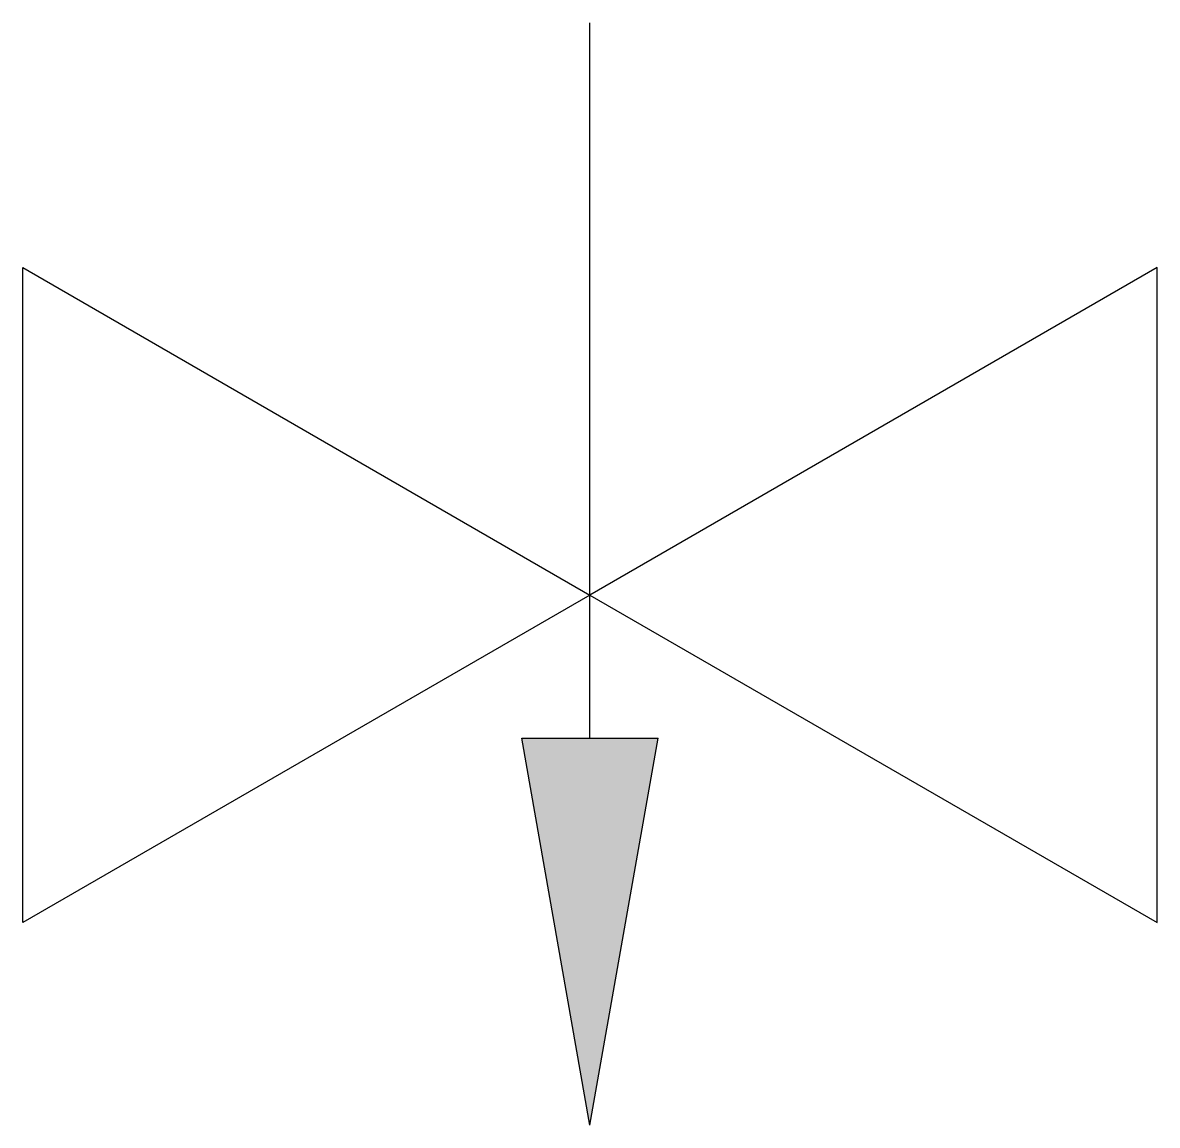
# Model space of a CAD drawing. Header units: millimetres. Extents: x -10129.821 to -10129.561, y 51.753 to 52.005.
import ezdxf

# ---------------------------------------------------------------- set-up
doc = ezdxf.new("R2010")
doc.units = ezdxf.units.MM
doc.header["$LTSCALE"] = 10
doc.layers.add('Tub_Válvulas', color=2, linetype='Continuous')

msp = doc.modelspace()

# ---------------------------------------------------------------- hatches: boundary and pattern name
at = {"layer": 'Tub_Válvulas'}
msp.add_hatch(color=1, dxfattribs=at).paths.add_polyline_path([(-10129.70662, 51.84125), (-10129.67537, 51.84125), (-10129.691, 51.75261)])

# ---------------------------------------------------------------- linework, layer by layer
for p, q in [((-10129.691, 51.84125), (-10129.691, 52.00506)), ((-10129.691, 51.75261), (-10129.70662, 51.84125)), ((-10129.70662, 51.84125), (-10129.67537, 51.84125)), ((-10129.691, 51.75261), (-10129.67537, 51.84125))]:
    msp.add_line(p, q, dxfattribs=at)
for points in [[(-10129.8209, 51.79902), (-10129.8209, 51.94902), (-10129.691, 51.87402)], [(-10129.56109, 51.79902), (-10129.56109, 51.94902), (-10129.691, 51.87402)]]:
    msp.add_lwpolyline(points, close=True, dxfattribs=at)

doc.saveas('drawing.dxf')
